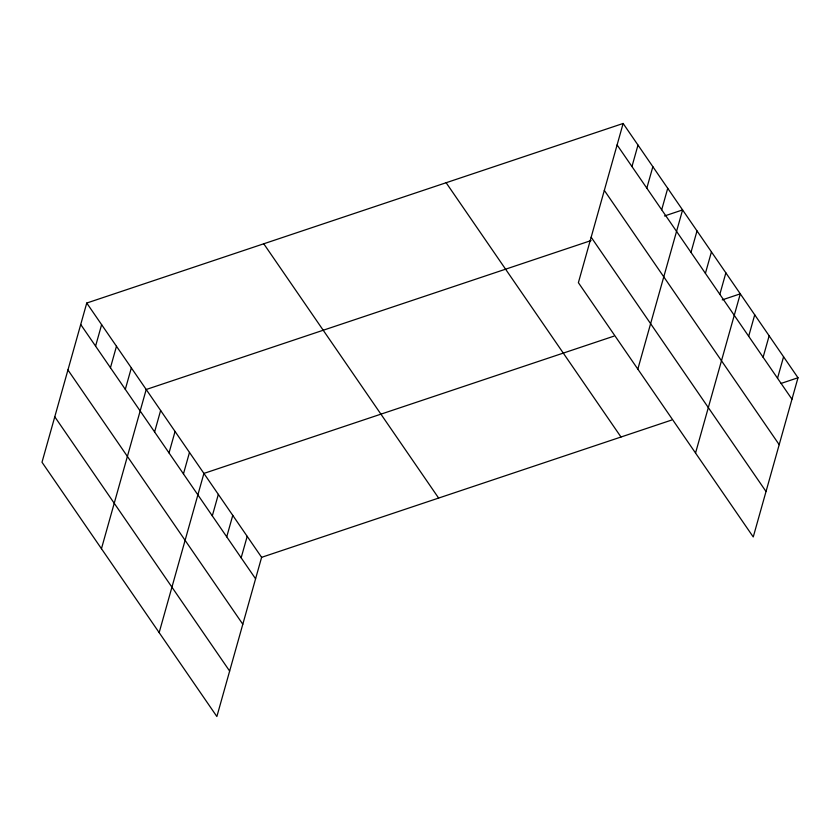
<?xml version="1.0" encoding="UTF-8"?>
<svg xmlns="http://www.w3.org/2000/svg" width="840" height="840" viewBox="0 0 840 840"><rect width="100%" height="100%" fill="white"/><g stroke="black" fill="none" stroke-linecap="round" stroke-linejoin="round"><path stroke-width="1.26" d="M86.751 303.041L42 462.242L216.867 716.53L261.618 557.329L86.751 303.041L623.133 123.47L798 377.758L753.249 536.96L578.382 282.671L623.133 123.47M95.582 346.122L101.619 324.66M110.45 367.731L116.477 346.269M125.307 389.351L131.345 367.889M101.451 548.709L146.202 389.498L591.077 240.566M154.602 431.949L160.629 410.477M169.029 452.918L175.056 431.456M183.456 473.897L189.483 452.435M159.159 632.615L203.91 473.413L613.861 336.168M212.31 515.855L218.337 494.393M226.727 536.833L232.764 515.371M241.154 557.812L247.191 536.351M631.964 166.541L637.99 145.078M646.821 188.16L652.859 166.698M661.689 209.769L667.726 188.307M637.833 369.128L682.584 209.927L664.524 215.975M690.984 252.368L697.011 230.906M705.411 273.346L711.438 251.885M719.838 294.326L725.865 272.864M695.541 453.044L740.292 293.843L722.232 299.891M748.682 336.284L754.719 314.822M763.109 357.262L769.146 335.8M777.536 378.242L783.573 356.78M261.618 557.329L671.57 420.084M781.148 383.397L798 377.758M617.096 144.931L791.962 399.221M604.317 190.386L779.195 444.675M591.161 237.216L766.028 491.505M446.124 182.721L620.991 437.01M263.76 243.779L438.627 498.068M80.714 324.502L255.581 578.792M67.935 369.957L242.812 624.246M54.779 416.798L229.646 671.076"/></g></svg>
